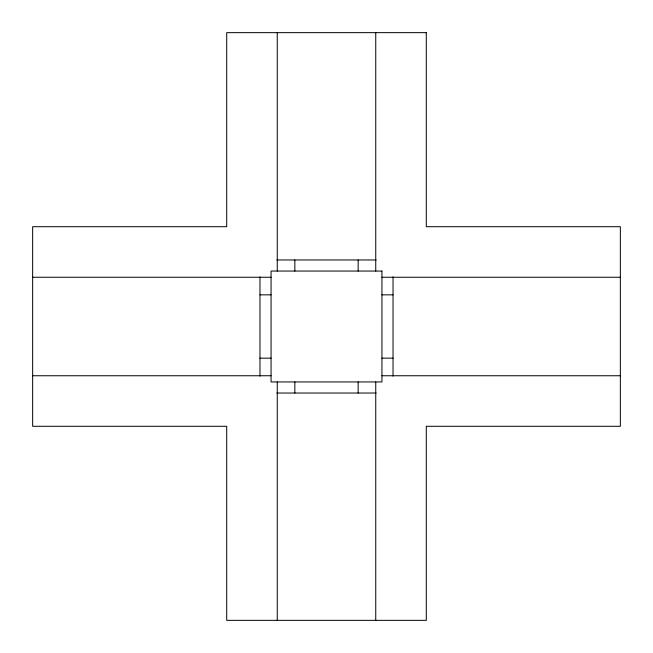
<?xml version="1.0" encoding="UTF-8"?>
<svg xmlns="http://www.w3.org/2000/svg" width="653" height="653" viewBox="0 0 653 653"><rect width="100%" height="100%" fill="white"/><g stroke="black" fill="none" stroke-linecap="round" stroke-linejoin="round"><path stroke-width="0.98" d="M276.839 259.967L376.161 259.967M32.65 277.256L271.06 277.256M381.94 277.256L620.35 277.256M259.967 294.846L271.06 294.846M381.94 294.846L393.033 294.846M259.967 358.154L271.06 358.154M381.94 358.154L393.033 358.154M32.65 375.744L271.06 375.744M381.94 375.744L620.35 375.744M276.839 393.033L376.161 393.033M393.033 276.839L393.033 376.161M375.744 32.65L375.744 271.06M375.744 381.94L375.744 620.35M358.154 259.967L358.154 271.06M358.154 381.94L358.154 393.033M294.846 259.967L294.846 271.06M294.846 381.94L294.846 393.033M277.256 32.65L277.256 271.06M277.256 381.94L277.256 620.35M259.967 276.839L259.967 376.161M426.295 32.65L226.705 32.65L226.705 226.705L32.65 226.705L32.65 426.295L226.705 426.295L226.705 620.35L426.295 620.35L426.295 426.295L620.35 426.295L620.35 226.705L426.295 226.705L426.295 32.65M381.94 271.06L271.06 271.06L271.06 381.94L381.94 381.94L381.94 271.06"/></g></svg>
